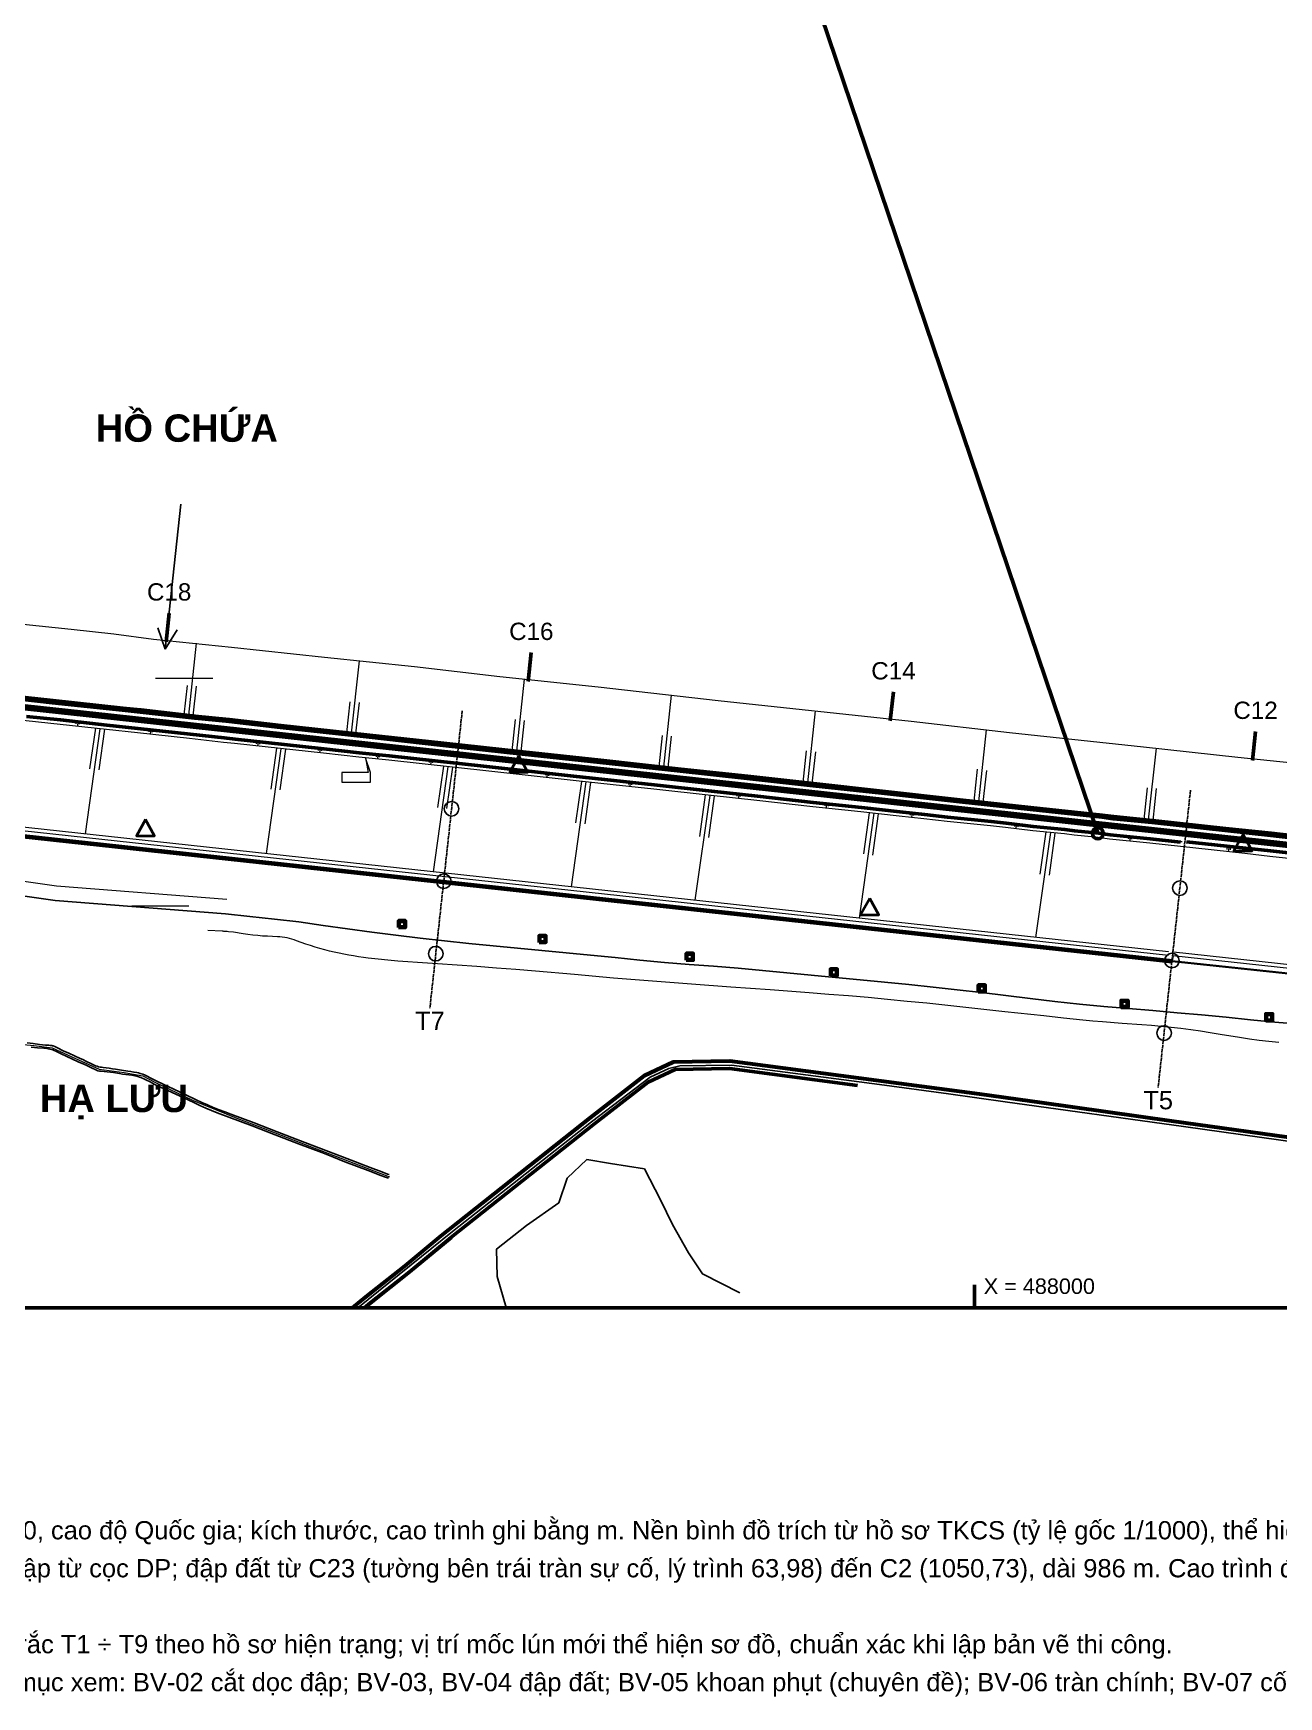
# Model space of a CAD drawing. Header units: millimetres. Extents: x 0 to 1189, y 0 to 841.
# Drawn here: x 538.8 to 709.7, y 470.4 to 698.6 of the extents above; entities that cross this region are included whole.
import ezdxf
from ezdxf.enums import TextEntityAlignment as Align

# ---------------------------------------------------------------- set-up
doc = ezdxf.new("R2010")
doc.units = ezdxf.units.MM
doc.linetypes.add('CENTER', pattern=[5.08, 3.175, -0.635, 0.635, -0.635])
doc.linetypes.add('DASHED', pattern=[1.524, 1.27, -0.254])
for name, color, linetype, lineweight in [('CHU', 7, 'CONTINUOUS', 25), ('CUNG_TRUOT', 6, 'CONTINUOUS', 35), ('NEN', 9, 'CONTINUOUS', 13), ('NET_CHINH', 7, 'CONTINUOUS', 50), ('NET_MANH', 8, 'CONTINUOUS', 18), ('NUOC', 5, 'CONTINUOUS', 25), ('SUA_CHUA', 1, 'CONTINUOUS', 50), ('TRUC', 1, 'CENTER', 18)]:
    doc.layers.add(name, color=color, linetype=linetype, lineweight=lineweight)
doc.styles.add('VN', font='arial.ttf')
doc.styles.add('VN_DAM', font='arialbd.ttf')

msp = doc.modelspace()

# ---------------------------------------------------------------- linework, layer by layer
at = {"layer": 'CUNG_TRUOT'}
for points in [[(605.44, 599.5), (604.19, 597.25), (606.69, 597.25)], [(554.19, 590.75), (552.94, 588.5), (555.44, 588.5)], [(704.85, 588.68), (703.6, 586.43), (706.1, 586.43)], [(653.6, 579.92), (652.35, 577.67), (654.85, 577.67)]]:
    msp.add_lwpolyline(points, close=True, dxfattribs=at)
at = {"layer": 'NEN'}
for points in [[(555.59, 610.14), (563.45, 610.14)], [(584.77, 597.19), (581.14, 597.19), (581.14, 595.87), (585.06, 595.87), (585.06, 597.19), (584.4, 599.21), (584.77, 597.19)], [(694.62, 572.6), (500.7, 593.68)], [(694.61, 572.1), (500.63, 593.19)], [(552.3, 578.89), (560.15, 578.89)], [(694.66, 572.59), (694.66, 572.59)], [(822.76, 557.67), (695.12, 571.24)], [(822.77, 557.77), (695.13, 571.34)], [(822.82, 558.17), (695.21, 572.03)], [(822.89, 558.66), (695.31, 572.53)], [(534.59, 560.15), (538.88, 559.74), (541.4, 559.43), (544.1, 558.18), (547.82, 556.5), (551.27, 556.03), (553.82, 555.56), (555.46, 554.72), (560.63, 552.26), (566.71, 549.75), (570.36, 548.38), (576.12, 546.16), (587.67, 541.73)]]:
    msp.add_lwpolyline(points, dxfattribs=at)
at = {"layer": 'NEN', "color": 8}
msp.add_lwpolyline([(565.35, 579.78), (542, 581.62), (517.53, 585.07), (509.14, 586.03), (502.69, 584.29), (499.31, 581.61), (492.46, 578.36), (488, 574.09), (483.54, 563.43), (478.59, 552.44), (471.52, 539.92), (470.07, 532.57), (458.38, 525.19)], dxfattribs=at)
at = {"layer": 'NET_CHINH'}
for p, q in [((557.01, 615.1), (557.44, 619.07)), ((606.72, 609.68), (607.15, 613.66)), ((656.42, 604.27), (656.85, 608.25)), ((706.13, 598.86), (706.56, 602.83)), ((668, 523.77), (668, 526.9))]:
    msp.add_line(p, q, dxfattribs=at)
msp.add_lwpolyline([(28, 523.77), (1008, 523.77), (1008, 808.77), (28, 808.77)], close=True, dxfattribs=at)
for points in [[(714.25, 587.92), (708.67, 588.57), (702.38, 589.22), (692.8, 590.29), (687.03, 590.86), (685.49, 591.06), (675.66, 592.11), (665.96, 593.16), (655.27, 594.34), (645.83, 595.37), (636.78, 596.37), (627.21, 597.41), (616.62, 598.57), (605.96, 599.73), (595.07, 600.91), (584.51, 602.07), (572.72, 603.36), (565.67, 604.17), (560.98, 604.64), (553.5, 605.48), (551.05, 605.73), (541.44, 606.77), (532.1, 607.8)], [(714.28, 588.22), (708.7, 588.87), (702.42, 589.52), (692.84, 590.58), (687.06, 591.16), (685.52, 591.36), (675.69, 592.41), (665.99, 593.46), (655.31, 594.64), (645.87, 595.67), (636.81, 596.67), (627.24, 597.71), (616.65, 598.87), (606, 600.03), (595.1, 601.2), (584.54, 602.37), (572.75, 603.66), (565.7, 604.46), (561, 604.94), (553.54, 605.78), (551.08, 606.02), (541.47, 607.07), (532.13, 608.1)], [(692.1, 588.1), (686.61, 588.64), (685.03, 588.86), (681.72, 589.18), (680.4, 589.36), (676.05, 589.8), (672.31, 590.23), (670.26, 590.47), (664.28, 591.08), (661.12, 591.45), (657.72, 591.81), (652.46, 592.39), (645.86, 593.1), (638.18, 593.95), (631.9, 594.62), (624.03, 595.49), (618.47, 596.09), (612.95, 596.69), (606.38, 597.41), (596.82, 598.47), (587.66, 599.47), (583.53, 599.9), (578.67, 600.43), (570.71, 601.29), (566.49, 601.77), (564.98, 601.93), (560.31, 602.45), (553.14, 603.24), (548.88, 603.71), (542.52, 604.4), (537.88, 604.89)], [(695.12, 571.24), (506.26, 591.77)], [(695.13, 571.34), (506.27, 591.87)], [(696.25, 587.64), (692.1, 588.1)], [(696.25, 587.64), (696.26, 587.79)], [(825.21, 573.84), (821.2, 574.2), (810.59, 575.33), (808.27, 575.6), (798.41, 576.68), (796.33, 576.9), (785.2, 578.11), (782.31, 578.42), (772.69, 579.47), (763.83, 580.46), (759.22, 580.96), (756.33, 581.28), (747.13, 582.27), (744.75, 582.52), (732.8, 583.81), (729.1, 584.21), (719.71, 585.22), (716.85, 585.53), (708.62, 586.43), (705.19, 586.83), (697.07, 587.7)], [(588.93, 575.92), (589.88, 575.92), (589.88, 576.87), (588.93, 576.87), (588.93, 575.92)], [(589.03, 576.02), (589.78, 576.02), (589.78, 576.77), (589.03, 576.77), (589.03, 576.02)], [(608.22, 573.88), (609.16, 573.88), (609.16, 574.83), (608.22, 574.83), (608.22, 573.88)], [(608.32, 573.98), (609.07, 573.98), (609.07, 574.73), (608.32, 574.73), (608.32, 573.98)], [(628.41, 571.44), (629.37, 571.44), (629.37, 572.39), (628.41, 572.39), (628.41, 571.44)], [(628.52, 571.54), (629.26, 571.54), (629.26, 572.29), (628.52, 572.29), (628.52, 571.54)], [(648.2, 569.3), (649.15, 569.3), (649.15, 570.25), (648.2, 570.25), (648.2, 569.3)], [(648.3, 569.4), (649.05, 569.4), (649.05, 570.15), (648.3, 570.15), (648.3, 569.4)], [(668.5, 567.1), (669.46, 567.1), (669.46, 568.05), (668.5, 568.05), (668.5, 567.1)], [(668.61, 567.2), (669.36, 567.2), (669.36, 567.95), (668.61, 567.95), (668.61, 567.2)], [(688.11, 564.97), (689.06, 564.97), (689.06, 565.92), (688.11, 565.92), (688.11, 564.97)], [(688.21, 565.07), (688.96, 565.07), (688.96, 565.82), (688.21, 565.82), (688.21, 565.07)], [(707.95, 563.14), (708.9, 563.14), (708.9, 564.09), (707.95, 564.09), (707.95, 563.14)], [(708.05, 563.24), (708.8, 563.24), (708.8, 563.99), (708.05, 563.99), (708.05, 563.24)], [(727.62, 545.07), (712.78, 546.94), (695.01, 549.42), (677.22, 551.91), (668.68, 553.12), (652.08, 555.3), (634.4, 557.64), (626.64, 557.49), (622.65, 555.62), (615.24, 549.85), (594.72, 533.65), (589.77, 529.53), (584.39, 525.26), (582.55, 523.77)], [(727.62, 545.07), (712.78, 546.94), (695.01, 549.42), (677.22, 551.91), (668.68, 553.12), (652.08, 555.3), (634.4, 557.64), (626.64, 557.49), (622.65, 555.62), (615.24, 549.85), (594.72, 533.65)], [(727.62, 545.02), (712.78, 546.89), (695, 549.37), (677.22, 551.86), (668.67, 553.07), (652.07, 555.26), (634.39, 557.59), (626.65, 557.44), (622.68, 555.58), (615.26, 549.81), (594.78, 533.64)], [(651.94, 554.26), (634.34, 556.59), (626.89, 556.44), (623.21, 554.72), (615.88, 549.02), (596.12, 533.42), (590.42, 528.71), (585.05, 524.44), (584.23, 523.77)], [(594.78, 533.64), (589.79, 529.49), (584.42, 525.22), (582.63, 523.77)], [(596.18, 533.41), (590.46, 528.67), (585.09, 524.4), (584.31, 523.77)]]:
    msp.add_lwpolyline(points, dxfattribs=at)
at = {"layer": 'NET_MANH'}
for points in [[(537.39, 617.56), (543.97, 616.86), (549.87, 616.2), (555.28, 615.47), (565.98, 614.4), (578.77, 613.02), (591.12, 611.72), (602.85, 610.35), (616.34, 608.93), (632.78, 607.09), (659.27, 604.24), (672.77, 602.7), (691.16, 600.72), (704.14, 599.31), (720.56, 597.59)], [(561.16, 614.95), (560.09, 605.04)], [(583.5, 612.52), (582.42, 602.6)], [(606.17, 610), (605.1, 600.13)], [(606.32, 596.81), (596.75, 597.88), (587.6, 598.87), (583.47, 599.31), (578.61, 599.84), (570.64, 600.7), (566.42, 601.18), (564.91, 601.33), (560.24, 601.86), (553.08, 602.64), (548.82, 603.11), (542.46, 603.8), (537.82, 604.3), (532.56, 604.89), (527.93, 605.38), (520.32, 606.21), (514.76, 606.83), (511.6, 607.16), (502.83, 608.1)], [(559.9, 609.11), (559.47, 605.11)], [(561.15, 609.02), (560.71, 604.98)], [(626.35, 607.8), (625.28, 597.92)], [(582.26, 606.91), (581.8, 602.67)], [(583.5, 606.78), (583.04, 602.54)], [(646.12, 605.65), (645.06, 595.76)], [(544.68, 604.16), (544.65, 603.86)], [(544.9, 604.14), (544.84, 603.54)], [(545.13, 604.11), (545.1, 603.81)], [(547.93, 603.2), (545.9, 588.77)], [(547.32, 603.29), (546.53, 597.72)], [(548.55, 603.12), (547.77, 597.54)], [(554.69, 603.07), (554.66, 602.77)], [(554.91, 603.04), (554.85, 602.45)], [(555.14, 603.02), (555.11, 602.72)], [(604.94, 604.46), (604.48, 600.19)], [(606.18, 604.33), (605.72, 600.06)], [(669.59, 603.07), (668.52, 593.18)], [(569.42, 601.44), (569.38, 601.14)], [(569.64, 601.41), (569.58, 600.82)], [(569.87, 601.39), (569.84, 601.09)], [(572.78, 600.46), (570.75, 586.07)], [(572.16, 600.55), (571.38, 594.93)], [(573.4, 600.38), (572.62, 594.8)], [(577.94, 600.51), (577.9, 600.21)], [(578.16, 600.49), (578.1, 599.89)], [(578.38, 600.46), (578.36, 600.17)], [(625.12, 602.29), (624.65, 597.99)], [(626.37, 602.16), (625.9, 597.86)], [(692.9, 600.53), (691.83, 590.68)], [(585.87, 599.66), (585.84, 599.36)], [(586.1, 599.64), (586.03, 599.04)], [(586.32, 599.61), (586.28, 599.31)], [(593.16, 598.87), (593.13, 598.57)], [(593.39, 598.85), (593.33, 598.25)], [(593.62, 598.82), (593.58, 598.52)], [(595.7, 597.99), (593.66, 583.57)], [(595.08, 598.08), (594.27, 592.4)], [(644.9, 600.19), (644.43, 595.82)], [(646.15, 600.02), (645.67, 595.69)], [(596.32, 597.91), (595.51, 592.27)], [(716.77, 584.79), (708.53, 585.69), (705.11, 586.08), (696.27, 587.03), (692.03, 587.5), (686.53, 588.05), (684.96, 588.26), (681.65, 588.59), (680.33, 588.76), (675.98, 589.21), (672.24, 589.63), (670.2, 589.87), (664.21, 590.49), (661.05, 590.86), (657.65, 591.21), (652.4, 591.79), (645.79, 592.5), (638.12, 593.35), (631.84, 594.02), (623.97, 594.89), (618.4, 595.49), (612.88, 596.09), (606.32, 596.81)], [(609.12, 597.11), (609.08, 596.81)], [(609.34, 597.08), (609.27, 596.49)], [(609.56, 597.06), (609.53, 596.76)], [(614.65, 595.9), (612.62, 581.52)], [(614.03, 595.97), (613.23, 590.28)], [(615.27, 595.82), (614.48, 590.14)], [(620.51, 595.87), (620.48, 595.57)], [(620.73, 595.85), (620.66, 595.25)], [(620.96, 595.82), (620.92, 595.52)], [(668.37, 597.63), (667.89, 593.25)], [(669.62, 597.49), (669.14, 593.12)], [(631.64, 594.05), (629.61, 579.67)], [(631.02, 594.11), (630.22, 588.43)], [(632.26, 593.97), (631.46, 588.29)], [(635.41, 594.24), (635.38, 593.95)], [(635.63, 594.22), (635.57, 593.62)], [(635.86, 594.2), (635.83, 593.9)], [(691.68, 595.11), (691.21, 590.75)], [(692.92, 594.98), (692.45, 590.62)], [(647.47, 592.93), (647.43, 592.63)], [(647.69, 592.9), (647.62, 592.3)], [(647.91, 592.88), (647.88, 592.58)], [(654.16, 591.6), (652.13, 577.22)], [(653.54, 591.68), (652.75, 586.04)], [(654.78, 591.52), (653.98, 585.85)], [(659.2, 591.66), (659.16, 591.36)], [(659.42, 591.63), (659.35, 591.03)], [(659.64, 591.61), (659.61, 591.31)], [(673.5, 590.09), (673.47, 589.79)], [(673.72, 590.07), (673.65, 589.47)], [(673.95, 590.04), (673.91, 589.75)], [(678.4, 588.96), (676.37, 574.58)], [(677.78, 589.04), (676.97, 583.26)], [(679.02, 588.88), (678.21, 583.12)], [(689.13, 588.39), (689.1, 588.1)], [(689.35, 588.37), (689.29, 587.77)], [(689.58, 588.35), (689.54, 588.05)], [(702.64, 586.95), (702.62, 586.65)], [(702.87, 586.92), (702.8, 586.33)], [(703.1, 586.9), (703.06, 586.6)], [(709.75, 560.15), (708.4, 560.29), (707.06, 560.45), (705.71, 560.63), (704.37, 560.83), (701.68, 561.26), (700.34, 561.48), (699, 561.69), (697.66, 561.88), (696.32, 562.06), (694.97, 562.21), (693.62, 562.35), (692.28, 562.47), (690.93, 562.57), (688.24, 562.77), (685.55, 562.98), (684.21, 563.1), (682.87, 563.23), (680.19, 563.5), (677.51, 563.8), (672.14, 564.38), (666.79, 564.96), (661.42, 565.53), (658.73, 565.8), (656.05, 566.06), (653.37, 566.31), (650.68, 566.54), (648, 566.76), (645.31, 566.96), (639.92, 567.36), (634.54, 567.75), (629.16, 568.15), (623.78, 568.56), (618.42, 569), (613.07, 569.46), (607.72, 569.93), (605.04, 570.15), (602.36, 570.37), (599.67, 570.58), (596.97, 570.78), (594.26, 570.96), (591.55, 571.13), (590.18, 571.22), (588.83, 571.32), (587.47, 571.44), (586.12, 571.57), (584.77, 571.73), (584.1, 571.82), (583.42, 571.92), (582.75, 572.03), (582.09, 572.14), (581.42, 572.27), (580.76, 572.4), (580.1, 572.54), (579.45, 572.7), (578.79, 572.87), (578.14, 573.05), (577.49, 573.24), (576.85, 573.44), (576.2, 573.66), (575.57, 573.89), (574.92, 574.12), (574.6, 574.23), (574.28, 574.33), (573.96, 574.42), (573.63, 574.49), (573.3, 574.56), (572.97, 574.61), (572.63, 574.64), (572.3, 574.67), (571.62, 574.7), (570.95, 574.72), (570.27, 574.76), (569.6, 574.82), (568.93, 574.89), (568.26, 574.97), (567.6, 575.07), (566.26, 575.27), (565.59, 575.35), (565.42, 575.37), (565.25, 575.38), (565.14, 575.39), (565.08, 575.39), (565.01, 575.4), (564.93, 575.4), (564.84, 575.41), (564.74, 575.41), (562.74, 575.5)], [(695.26, 572.03), (695.13, 571.34)]]:
    msp.add_lwpolyline(points, dxfattribs=at)
at = {"layer": 'NUOC'}
for p, q in [((559.06, 633.99), (556.9, 614.1)), ((556.9, 614.1), (555.87, 617.06)), ((556.9, 614.1), (558.53, 616.77))]:
    msp.add_line(p, q, dxfattribs=at)
at = {"layer": 'NUOC', "linetype": 'DASHED', "ltscale": 0.375}
for p, q in [((597.67, 605.64), (593.23, 564.88)), ((697.63, 594.75), (693.19, 553.99))]:
    msp.add_line(p, q, dxfattribs=at)
at = {"layer": 'NUOC'}
for points in [[(462.13, 525.19), (471.87, 531.34), (473.42, 539.21), (480.38, 551.53), (485.37, 562.63), (489.69, 572.93), (493.61, 576.69), (500.37, 579.9), (503.61, 582.46), (509.29, 584), (517.28, 583.09), (541.79, 579.63), (565.18, 577.79)], [(565.18, 577.79), (568.53, 577.42), (571.88, 577.09), (575.23, 576.69), (578.57, 576.22), (581.9, 575.74), (585.24, 575.29), (588.57, 574.86), (591.9, 574.47), (595.24, 574.1), (598.57, 573.75), (601.9, 573.42), (605.24, 573.1), (608.58, 572.79), (611.92, 572.47), (615.28, 572.15), (618.66, 571.81), (622.05, 571.47), (625.43, 571.15), (628.82, 570.86), (632.18, 570.61), (635.54, 570.34), (638.88, 570.04), (642.22, 569.71), (645.57, 569.38), (648.91, 569.06), (652.27, 568.74), (655.62, 568.42), (658.97, 568.1), (662.3, 567.75), (665.62, 567.39), (668.93, 567), (672.27, 566.6), (675.63, 566.19), (679.01, 565.78), (682.39, 565.42), (685.75, 565.1), (689.1, 564.82), (692.45, 564.54), (695.8, 564.24), (699.16, 563.94), (702.52, 563.62), (705.87, 563.28), (709.22, 562.96), (712.57, 562.65)], [(587.62, 542.03), (587.42, 542.11), (586.63, 542.42), (585.03, 543.02), (581.84, 544.22), (575.46, 546.65), (572.27, 547.88), (569.09, 549.11), (567.49, 549.72), (565.89, 550.32), (565.09, 550.62), (564.29, 550.93), (563.5, 551.25), (562.72, 551.58), (561.93, 551.93), (561.16, 552.28), (559.62, 553.01), (556.53, 554.48), (555.76, 554.85), (555, 555.23), (554.24, 555.62), (554.05, 555.71), (553.85, 555.79), (553.64, 555.86), (553.44, 555.92), (553.24, 555.97), (553.02, 556.02), (552.61, 556.1), (552.18, 556.16), (551.76, 556.22), (550.91, 556.34), (550.08, 556.49), (549.65, 556.56), (549.23, 556.62), (548.38, 556.72), (548.16, 556.75), (547.96, 556.79), (547.75, 556.83), (547.55, 556.89), (547.35, 556.96), (547.15, 557.04), (546.76, 557.22), (546, 557.61), (545.61, 557.8), (545.23, 557.98), (543.67, 558.67), (542.89, 559.03), (542.12, 559.41), (541.74, 559.6), (541.54, 559.68), (541.44, 559.71), (541.34, 559.73), (541.12, 559.76), (540.91, 559.77), (540.49, 559.8), (540.06, 559.84), (539.63, 559.89), (538.79, 560), (537.95, 560.11)], [(538.52, 559.52), (539.36, 559.44), (540.22, 559.37), (540.64, 559.32), (540.85, 559.29), (541.06, 559.25), (541.27, 559.2), (541.48, 559.14), (541.67, 559.06), (541.87, 558.98), (542.63, 558.59), (543.39, 558.21), (544.17, 557.85), (544.95, 557.51), (545.74, 557.18), (546.12, 557.01), (546.51, 556.83), (546.89, 556.63), (547.27, 556.43), (547.47, 556.35), (547.57, 556.31), (547.67, 556.28), (547.88, 556.24), (548.09, 556.21), (548.52, 556.18), (548.95, 556.14), (549.38, 556.08), (549.79, 556.02), (550.63, 555.88), (551.06, 555.83), (551.49, 555.78), (551.91, 555.73), (552.34, 555.67), (552.54, 555.63), (552.75, 555.59), (552.96, 555.54), (553.16, 555.48), (553.37, 555.41), (553.57, 555.34), (553.96, 555.17), (554.34, 554.98), (554.73, 554.79), (555.49, 554.41), (556.26, 554.04), (559.36, 552.6), (560.9, 551.87), (561.67, 551.51), (562.46, 551.16), (563.24, 550.83), (564.03, 550.52), (565.63, 549.92), (568.82, 548.7), (572.01, 547.47), (575.2, 546.25), (578.39, 545.04), (579.98, 544.42), (581.57, 543.8), (583.16, 543.19), (584.77, 542.6), (585.57, 542.29), (586.36, 541.97), (587.14, 541.67), (587.55, 541.52)], [(583.34, 523.77), (596.33, 534.22), (615.42, 549.29), (623.48, 555.4), (626.02, 556.58), (627.55, 556.95), (634.62, 557.06), (646.22, 555.52), (654.95, 554.37), (664.42, 553.12), (672.18, 552.02), (696.67, 548.63), (712.66, 546.4), (729.37, 544.35), (751.1, 542.21), (793.47, 538.06), (821.33, 535.27), (833.9, 534.07), (854, 532.74), (869, 532.15), (896, 531.21), (909.09, 531.11)], [(635.77, 525.83), (630.63, 528.4), (628.74, 531.28), (626.53, 535.2), (624.9, 538.58), (622.68, 542.84), (618.04, 543.56), (614.77, 544.08), (612.09, 541.53), (610.93, 538.17), (606.49, 535.04), (602.39, 531.81), (602.47, 528.06), (603.71, 523.8), (603.7, 523.77)]]:
    msp.add_lwpolyline(points, dxfattribs=at)
for centre in [(596.21, 592.22), (595.13, 582.28), (696.17, 581.33), (594.04, 572.34), (695.08, 571.39), (694, 561.45)]:
    msp.add_circle(centre, 1, dxfattribs=at)
at = {"layer": 'SUA_CHUA'}
msp.add_line((684.91, 588.85), (635.05, 736.27), dxfattribs=at)
at = {"layer": 'SUA_CHUA', "const_width": 0.875}
msp.add_lwpolyline([(438.5, 616.94), (450.76, 615.6), (463.02, 614.27), (475.28, 612.93), (487.54, 611.6), (499.81, 610.26), (512.07, 608.93), (524.33, 607.59), (536.59, 606.25), (548.85, 604.92), (561.12, 603.58), (573.38, 602.25), (585.64, 600.91), (597.9, 599.58), (610.16, 598.24), (622.43, 596.91), (634.69, 595.57), (646.95, 594.24), (659.21, 592.9), (671.47, 591.57), (683.73, 590.23), (696, 588.9), (708.26, 587.56), (720.52, 586.23)], dxfattribs=at)
at = {"layer": 'SUA_CHUA'}
msp.add_circle((684.91, 588.85), 0.75, dxfattribs=at)
at = {"layer": 'TRUC'}
msp.add_lwpolyline([(953.46, 560.86), (928.97, 563.53), (928.25, 563.61), (406.7, 620.4)], dxfattribs=at)
msp.add_lwpolyline([(953.46, 560.86), (928.97, 563.53), (928.25, 563.61), (406.7, 620.4)], dxfattribs=at)

# ---------------------------------------------------------------- texts
at = {"layer": 'CHU', "style": 'VN'}
for s, p in [('C18', (557.44, 620.07)), ('C16', (607.15, 614.66)), ('C14', (656.85, 609.25)), ('C12', (706.56, 603.83))]:
    msp.add_text(s, height=2.375, dxfattribs=at).set_placement(p, align=Align.BOTTOM_CENTER)
msp.add_text('X = 488000', height=2.125, dxfattribs=at).set_placement((669.25, 525.02), align=Align.BOTTOM_LEFT)
at = {"layer": 'CHU', "insert": (505.5, 499.7), "char_height": 2.5, "width": 277.5, "attachment_point": 1, "line_spacing_factor": 1.25, "style": 'VN'}
msp.add_mtext('GHI CHÚ: \\P1. Hệ tọa độ VN-2000, cao độ Quốc gia; kích thước, cao trình ghi bằng m. Nền bình đồ trích từ hồ sơ TKCS (tỷ lệ gốc 1/1000), thể hiện lại ở tỷ lệ 1/2000. \\P2. Lý trình theo tim đập từ cọc DP; đập đất từ C23 (tường bên trái tràn sự cố, lý trình 63,98) đến C2 (1050,73), dài 986 m. Cao trình đỉnh đập sau sửa chữa +78,85 (mép thượng lưu), TKCS +78,75. \\P3. Vị trí tuyến quan trắc T1 ÷ T9 theo hồ sơ hiện trạng; vị trí mốc lún mới thể hiện sơ đồ, chuẩn xác khi lập bản vẽ thi công. \\P4. Chi tiết các hạng mục xem: BV-02 cắt dọc đập; BV-03, BV-04 đập đất; BV-05 khoan phụt (chuyên đề); BV-06 tràn chính; BV-07 cống lấy nước.', dxfattribs=at)
at = {"layer": 'NUOC'}
for s, height, style, p in [('HỒ CHỨA', 3.75, 'VN_DAM', (559.87, 641.44)), ('T7', 2.5, 'VN', (593.23, 561.13)), ('HẠ LƯU', 3.75, 'VN_DAM', (549.86, 549.48)), ('T5', 2.5, 'VN', (693.19, 550.24))]:
    msp.add_text(s, height=height, dxfattribs=dict(at, style=style)).set_placement(p, align=Align.BOTTOM_CENTER)

doc.saveas('drawing.dxf')
